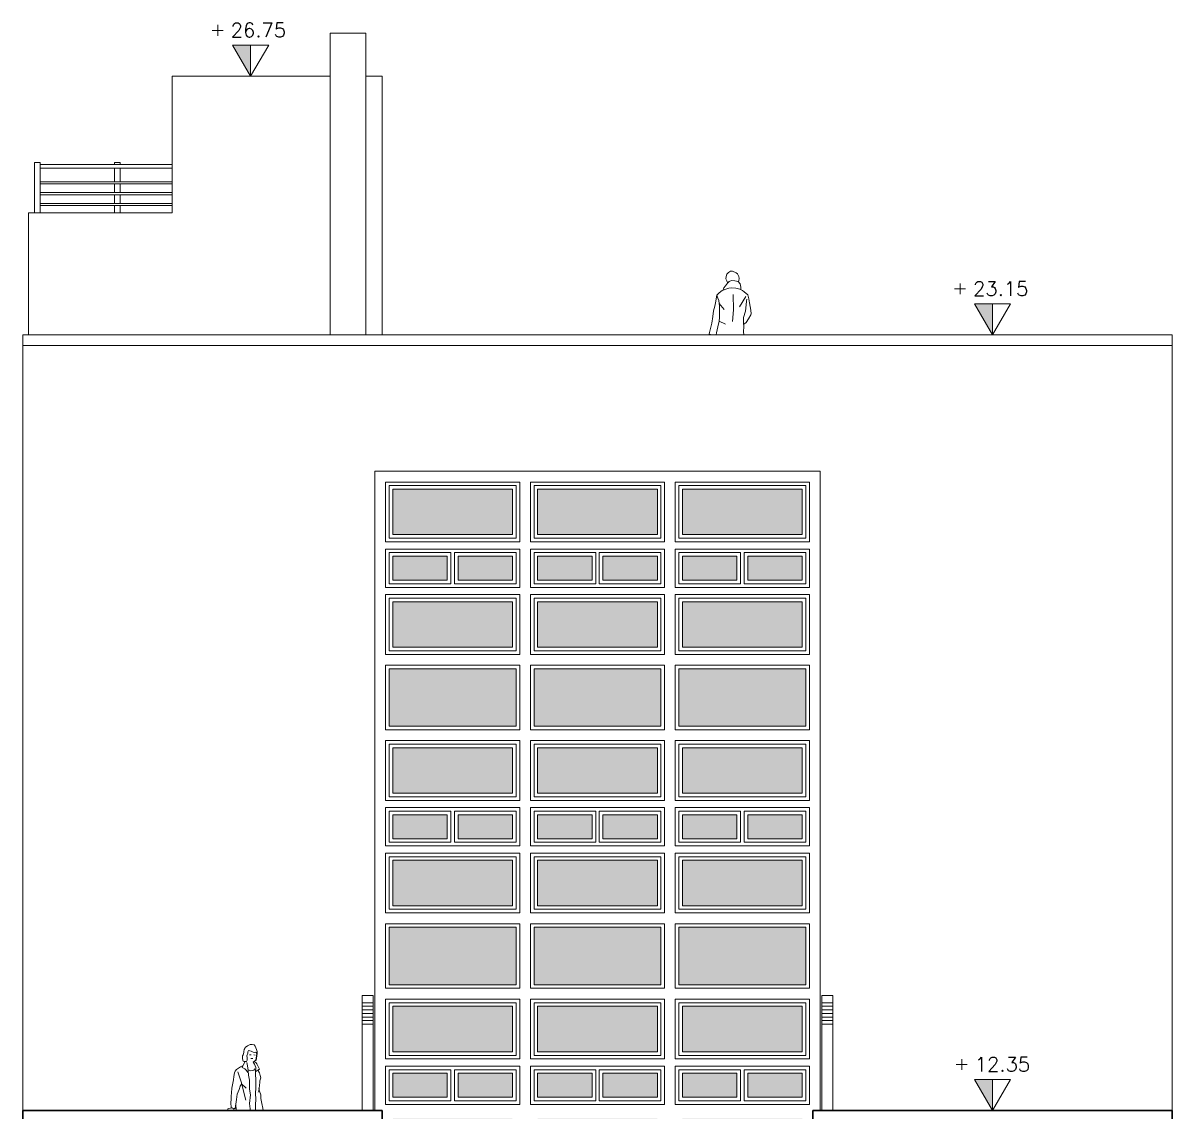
# Model space of a CAD drawing. Extents: x 1009 to 1343, y -172900 to 201.
# Drawn here: x 1156.86 to 1172.86, y -84.83 to -69.68 of the extents above; entities that cross this region are included whole.
import ezdxf

# ---------------------------------------------------------------- set-up
doc = ezdxf.new("R2010")
doc.units = 0
doc.header["$LTSCALE"] = 0.5
for name, color, linetype, lineweight in [('Acotaciones', 9, 'CONTINUOUS', 9), ('Carpintería', 55, 'CONTINUOUS', 20), ('Detalles .05', 243, 'CONTINUOUS', 5), ('Punta 01', 6, 'CONTINUOUS', 9), ('Punta 015', 64, 'CONTINUOUS', 13), ('Punta 02', 11, 'CONTINUOUS', 20), ('Punta 03', 171, 'CONTINUOUS', 30), ('Vidrios', 147, 'CONTINUOUS', 13)]:
    doc.layers.add(name, color=color, linetype=linetype, lineweight=lineweight)
doc.styles.add('Texto 2 mm', font='simplex.shx', dxfattribs={"height": 0.2})

msp = doc.modelspace()

# ---------------------------------------------------------------- hatches: boundary and pattern name
at = {"layer": 'Vidrios', "linetype": 'Continuous'}
for points in [[(1160.032, -69.991), (1159.816, -69.991), (1159.78, -69.991), (1160.032, -70.423)], [(1170.362, -73.591), (1170.146, -73.591), (1170.11, -73.591), (1170.362, -74.023)], [(1170.362, -84.391), (1170.146, -84.391), (1170.11, -84.391), (1170.362, -84.823)]]:
    msp.add_hatch(color=256, dxfattribs=at).paths.add_polyline_path(points)
at = {"layer": 'Vidrios'}
h = msp.add_hatch(color=256, dxfattribs=at)
h.dxf.hatch_style = 1
h.paths.add_polyline_path([(1163.678, -76.173), (1162.012, -76.173), (1162.012, -76.806), (1163.678, -76.806)])
h.paths.add_polyline_path([(1165.695, -76.173), (1164.028, -76.173), (1164.028, -76.806), (1165.695, -76.806)])
h.paths.add_polyline_path([(1167.712, -76.173), (1166.045, -76.173), (1166.045, -76.806), (1167.712, -76.806)])
h.paths.add_polyline_path([(1162.77, -77.106), (1162.012, -77.106), (1162.012, -77.44), (1162.77, -77.44)])
h.paths.add_polyline_path([(1163.678, -77.106), (1162.92, -77.106), (1162.92, -77.44), (1163.678, -77.44)])
h.paths.add_polyline_path([(1164.787, -77.106), (1164.028, -77.106), (1164.028, -77.44), (1164.787, -77.44)])
h.paths.add_polyline_path([(1165.695, -77.106), (1164.937, -77.106), (1164.937, -77.44), (1165.695, -77.44)])
h.paths.add_polyline_path([(1166.803, -77.106), (1166.045, -77.106), (1166.045, -77.44), (1166.803, -77.44)])
h.paths.add_polyline_path([(1167.712, -77.106), (1166.953, -77.106), (1166.953, -77.44), (1167.712, -77.44)])
h.paths.add_polyline_path([(1163.678, -77.74), (1162.012, -77.74), (1162.012, -78.373), (1163.678, -78.373)])
h.paths.add_polyline_path([(1165.695, -77.74), (1164.028, -77.74), (1164.028, -78.373), (1165.695, -78.373)])
h.paths.add_polyline_path([(1167.712, -77.74), (1166.045, -77.74), (1166.045, -78.373), (1167.712, -78.373)])
h.paths.add_polyline_path([(1163.728, -78.673), (1161.962, -78.673), (1161.962, -79.473), (1163.728, -79.473)])
h.paths.add_polyline_path([(1165.745, -78.673), (1163.978, -78.673), (1163.978, -79.473), (1165.745, -79.473)])
h.paths.add_polyline_path([(1167.762, -78.673), (1165.995, -78.673), (1165.995, -79.473), (1167.762, -79.473)])
h.paths.add_polyline_path([(1163.678, -79.773), (1162.012, -79.773), (1162.012, -80.406), (1163.678, -80.406)])
h.paths.add_polyline_path([(1165.695, -79.773), (1164.028, -79.773), (1164.028, -80.406), (1165.695, -80.406)])
h.paths.add_polyline_path([(1167.712, -79.773), (1166.045, -79.773), (1166.045, -80.406), (1167.712, -80.406)])
h.paths.add_polyline_path([(1162.77, -80.706), (1162.012, -80.706), (1162.012, -81.04), (1162.77, -81.04)])
h.paths.add_polyline_path([(1163.678, -80.706), (1162.92, -80.706), (1162.92, -81.04), (1163.678, -81.04)])
h.paths.add_polyline_path([(1164.787, -80.706), (1164.028, -80.706), (1164.028, -81.04), (1164.787, -81.04)])
h.paths.add_polyline_path([(1165.695, -80.706), (1164.937, -80.706), (1164.937, -81.04), (1165.695, -81.04)])
h.paths.add_polyline_path([(1166.803, -80.706), (1166.045, -80.706), (1166.045, -81.04), (1166.803, -81.04)])
h.paths.add_polyline_path([(1167.712, -80.706), (1166.953, -80.706), (1166.953, -81.04), (1167.712, -81.04)])
h.paths.add_polyline_path([(1163.678, -81.34), (1162.012, -81.34), (1162.012, -81.973), (1163.678, -81.973)])
h.paths.add_polyline_path([(1165.695, -81.34), (1164.028, -81.34), (1164.028, -81.973), (1165.695, -81.973)])
h.paths.add_polyline_path([(1167.712, -81.34), (1166.045, -81.34), (1166.045, -81.973), (1167.712, -81.973)])
h.paths.add_polyline_path([(1163.728, -82.273), (1161.962, -82.273), (1161.962, -83.073), (1163.728, -83.073)])
h.paths.add_polyline_path([(1165.745, -82.273), (1163.978, -82.273), (1163.978, -83.073), (1165.745, -83.073)])
h.paths.add_polyline_path([(1167.762, -82.273), (1165.995, -82.273), (1165.995, -83.073), (1167.762, -83.073)])
h.paths.add_polyline_path([(1163.678, -83.373), (1162.012, -83.373), (1162.012, -84.006), (1163.678, -84.006)])
h.paths.add_polyline_path([(1165.695, -83.373), (1164.028, -83.373), (1164.028, -84.006), (1165.695, -84.006)])
h.paths.add_polyline_path([(1167.712, -83.373), (1166.045, -83.373), (1166.045, -84.006), (1167.712, -84.006)])
h.paths.add_polyline_path([(1162.77, -84.306), (1162.012, -84.306), (1162.012, -84.64), (1162.77, -84.64)])
h.paths.add_polyline_path([(1163.678, -84.306), (1162.92, -84.306), (1162.92, -84.64), (1163.678, -84.64)])
h.paths.add_polyline_path([(1164.787, -84.306), (1164.028, -84.306), (1164.028, -84.64), (1164.787, -84.64)])
h.paths.add_polyline_path([(1165.695, -84.306), (1164.937, -84.306), (1164.937, -84.64), (1165.695, -84.64)])
h.paths.add_polyline_path([(1166.803, -84.306), (1166.045, -84.306), (1166.045, -84.64), (1166.803, -84.64)])
h.paths.add_polyline_path([(1167.712, -84.306), (1166.953, -84.306), (1166.953, -84.64), (1167.712, -84.64)])
h.paths.add_polyline_path([(1163.678, -84.94), (1162.012, -84.94), (1162.012, -85.158), (1163.678, -85.158)])
h.paths.add_polyline_path([(1163.678, -85.188), (1162.012, -85.188), (1162.012, -85.308), (1163.678, -85.308)])
h.paths.add_polyline_path([(1163.678, -85.338), (1162.012, -85.338), (1162.012, -85.458), (1163.678, -85.458)])
h.paths.add_polyline_path([(1163.678, -85.488), (1162.012, -85.488), (1162.012, -85.573), (1163.678, -85.573)])
h.paths.add_polyline_path([(1165.695, -85.488), (1164.028, -85.488), (1164.028, -85.573), (1165.695, -85.573)])
h.paths.add_polyline_path([(1165.695, -85.338), (1164.028, -85.338), (1164.028, -85.458), (1165.695, -85.458)])
h.paths.add_polyline_path([(1165.695, -85.188), (1164.028, -85.188), (1164.028, -85.308), (1165.695, -85.308)])
h.paths.add_polyline_path([(1165.695, -84.94), (1164.028, -84.94), (1164.028, -85.158), (1165.695, -85.158)])
h.paths.add_polyline_path([(1167.712, -84.94), (1166.045, -84.94), (1166.045, -85.158), (1167.712, -85.158)])
h.paths.add_polyline_path([(1167.712, -85.188), (1166.045, -85.188), (1166.045, -85.308), (1167.712, -85.308)])
h.paths.add_polyline_path([(1167.712, -85.338), (1166.045, -85.338), (1166.045, -85.458), (1167.712, -85.458)])
h.paths.add_polyline_path([(1167.712, -85.488), (1166.045, -85.488), (1166.045, -85.573), (1167.712, -85.573)])

# ---------------------------------------------------------------- linework, layer by layer
at = {"layer": 'Acotaciones', "linetype": 'Continuous'}
for p, q in [((1159.78, -69.991), (1160.284, -69.991)), ((1160.032, -70.423), (1159.78, -69.991)), ((1160.032, -70.423), (1160.284, -69.991)), ((1160.032, -69.991), (1160.032, -70.423)), ((1170.11, -73.591), (1170.614, -73.591)), ((1170.362, -74.023), (1170.11, -73.591)), ((1170.362, -74.023), (1170.614, -73.591)), ((1170.362, -73.591), (1170.362, -74.023)), ((1170.11, -84.391), (1170.614, -84.391)), ((1170.362, -84.823), (1170.11, -84.391)), ((1170.362, -84.823), (1170.614, -84.391)), ((1170.362, -84.391), (1170.362, -84.823))]:
    msp.add_line(p, q, dxfattribs=at)
at = {"layer": 'Carpintería'}
for p, q in [((1161.762, -84.823), (1161.762, -75.923)), ((1161.762, -75.923), (1167.962, -75.923)), ((1167.962, -84.823), (1167.962, -75.923)), ((1167.812, -83.123), (1167.812, -82.223))]:
    msp.add_line(p, q, dxfattribs=at)
at = {"layer": 'Detalles .05'}
for p, q in [((1157.102, -71.653), (1158.937, -71.653)), ((1157.102, -71.703), (1158.937, -71.703)), ((1157.102, -71.893), (1158.937, -71.893)), ((1157.102, -71.923), (1158.937, -71.923)), ((1157.102, -72.043), (1158.937, -72.043)), ((1157.102, -72.073), (1158.937, -72.073)), ((1157.102, -72.193), (1158.937, -72.193)), ((1157.102, -72.223), (1158.937, -72.223))]:
    msp.add_line(p, q, dxfattribs=at)
at = {"layer": 'Punta 01', "linetype": 'Continuous'}
for p, q in [((1159.573, -69.859), (1159.573, -69.709)), ((1159.498, -69.784), (1159.648, -69.784)), ((1169.835, -73.384), (1169.985, -73.384)), ((1169.91, -73.459), (1169.91, -73.309)), ((1169.933, -84.259), (1169.933, -84.109)), ((1169.858, -84.184), (1170.008, -84.184))]:
    msp.add_line(p, q, dxfattribs=at)
at = {"layer": 'Punta 01'}
for p, q in [((1161.137, -74.023), (1161.137, -69.823)), ((1161.137, -69.823), (1161.637, -69.823)), ((1161.637, -74.023), (1161.637, -69.823)), ((1158.937, -70.423), (1161.137, -70.423)), ((1158.937, -72.323), (1158.937, -70.423)), ((1161.637, -70.423), (1161.862, -70.423)), ((1161.862, -74.023), (1161.862, -70.423)), ((1157.102, -71.623), (1157.022, -71.623)), ((1157.022, -72.323), (1157.022, -71.623)), ((1157.102, -72.323), (1157.102, -71.623)), ((1158.217, -71.623), (1158.137, -71.623)), ((1158.137, -71.653), (1158.137, -71.623)), ((1158.217, -71.653), (1158.217, -71.623)), ((1158.137, -71.893), (1158.137, -71.703)), ((1158.217, -71.893), (1158.217, -71.703)), ((1158.137, -72.043), (1158.137, -71.923)), ((1158.217, -72.043), (1158.217, -71.923)), ((1158.137, -72.193), (1158.137, -72.073)), ((1158.217, -72.193), (1158.217, -72.073)), ((1158.137, -72.323), (1158.137, -72.223)), ((1158.217, -72.323), (1158.217, -72.223)), ((1156.937, -74.023), (1156.937, -72.323)), ((1156.937, -72.323), (1158.937, -72.323)), ((1166.65, -73.245), (1166.654, -73.21)), ((1166.661, -73.271), (1166.65, -73.245)), ((1166.654, -73.21), (1166.662, -73.179)), ((1166.674, -73.297), (1166.661, -73.271)), ((1166.662, -73.179), (1166.687, -73.156)), ((1166.687, -73.156), (1166.715, -73.136)), ((1166.697, -73.283), (1166.728, -73.268)), ((1166.715, -73.136), (1166.742, -73.136)), ((1166.728, -73.268), (1166.776, -73.272)), ((1166.742, -73.136), (1166.793, -73.158)), ((1166.776, -73.272), (1166.822, -73.283)), ((1166.793, -73.158), (1166.812, -73.174)), ((1166.812, -73.174), (1166.831, -73.213)), ((1166.831, -73.265), (1166.825, -73.281)), ((1166.831, -73.213), (1166.833, -73.24)), ((1166.833, -73.24), (1166.831, -73.265)), ((1166.597, -73.405), (1166.557, -73.441)), ((1166.661, -73.384), (1166.597, -73.405)), ((1166.61, -73.395), (1166.619, -73.371)), ((1166.614, -73.4), (1166.61, -73.395)), ((1166.619, -73.371), (1166.643, -73.343)), ((1166.643, -73.343), (1166.674, -73.304)), ((1166.691, -73.373), (1166.661, -73.384)), ((1166.674, -73.304), (1166.697, -73.283)), ((1166.728, -73.369), (1166.691, -73.373)), ((1166.786, -73.374), (1166.728, -73.369)), ((1166.842, -73.386), (1166.786, -73.374)), ((1166.822, -73.283), (1166.847, -73.315)), ((1166.879, -73.408), (1166.842, -73.386)), ((1166.847, -73.315), (1166.857, -73.362)), ((1166.857, -73.362), (1166.858, -73.396)), ((1166.906, -73.426), (1166.879, -73.408)), ((1166.956, -73.468), (1166.906, -73.426)), ((1166.509, -73.556), (1166.494, -73.624)), ((1166.525, -73.465), (1166.509, -73.556)), ((1166.557, -73.441), (1166.522, -73.469)), ((1166.522, -73.469), (1166.536, -73.513)), ((1166.536, -73.513), (1166.551, -73.547)), ((1166.551, -73.547), (1166.561, -73.626)), ((1166.556, -73.586), (1166.627, -73.672)), ((1166.754, -73.677), (1166.75, -73.463)), ((1166.927, -73.49), (1166.839, -73.635)), ((1166.934, -73.604), (1166.938, -73.556)), ((1166.938, -73.556), (1166.942, -73.527)), ((1166.969, -73.524), (1166.956, -73.468)), ((1166.977, -73.577), (1166.969, -73.524)), ((1166.989, -73.627), (1166.977, -73.577)), ((1166.478, -73.69), (1166.468, -73.768)), ((1166.494, -73.624), (1166.478, -73.69)), ((1166.562, -73.701), (1166.56, -73.781)), ((1166.561, -73.626), (1166.562, -73.701)), ((1166.743, -73.839), (1166.754, -73.677)), ((1166.894, -73.783), (1166.923, -73.692)), ((1166.923, -73.692), (1166.934, -73.604)), ((1166.964, -73.799), (1166.998, -73.745)), ((1166.999, -73.68), (1166.989, -73.627)), ((1166.998, -73.745), (1167.003, -73.733)), ((1167.003, -73.733), (1166.999, -73.68)), ((1166.456, -73.861), (1166.432, -73.955)), ((1166.468, -73.768), (1166.456, -73.861)), ((1166.537, -73.914), (1166.521, -73.995)), ((1166.555, -73.834), (1166.537, -73.914)), ((1166.56, -73.781), (1166.555, -73.834)), ((1166.557, -73.833), (1166.644, -73.877)), ((1166.893, -73.855), (1166.894, -73.783)), ((1166.899, -73.906), (1166.893, -73.855)), ((1166.894, -73.984), (1166.899, -73.906)), ((1166.899, -73.876), (1166.932, -73.853)), ((1166.932, -73.853), (1166.964, -73.799)), ((1166.432, -73.955), (1166.415, -74.01)), ((1166.415, -74.01), (1166.437, -74.023)), ((1166.521, -73.995), (1166.513, -74.023)), ((1166.901, -74.023), (1166.894, -73.984)), ((1161.912, -76.073), (1163.778, -76.073)), ((1161.912, -76.906), (1161.912, -76.073)), ((1161.962, -76.123), (1163.728, -76.123)), ((1161.962, -76.856), (1161.962, -76.123)), ((1163.728, -76.856), (1163.728, -76.123)), ((1163.778, -76.906), (1163.778, -76.073)), ((1163.928, -76.073), (1165.795, -76.073)), ((1163.928, -76.906), (1163.928, -76.073)), ((1163.978, -76.123), (1165.745, -76.123)), ((1163.978, -76.856), (1163.978, -76.123)), ((1165.745, -76.856), (1165.745, -76.123)), ((1165.795, -76.906), (1165.795, -76.073)), ((1165.945, -76.073), (1167.812, -76.073)), ((1165.945, -76.906), (1165.945, -76.073)), ((1165.995, -76.123), (1167.762, -76.123)), ((1165.995, -76.856), (1165.995, -76.123)), ((1167.762, -76.856), (1167.762, -76.123)), ((1167.812, -76.906), (1167.812, -76.073)), ((1162.012, -76.173), (1163.678, -76.173)), ((1162.012, -76.806), (1162.012, -76.173)), ((1163.678, -76.806), (1163.678, -76.173)), ((1164.028, -76.173), (1165.695, -76.173)), ((1164.028, -76.806), (1164.028, -76.173)), ((1165.695, -76.806), (1165.695, -76.173)), ((1166.045, -76.173), (1167.712, -76.173)), ((1166.045, -76.806), (1166.045, -76.173)), ((1167.712, -76.806), (1167.712, -76.173)), ((1161.912, -76.906), (1163.778, -76.906)), ((1161.962, -76.856), (1163.728, -76.856)), ((1162.012, -76.806), (1163.678, -76.806)), ((1163.928, -76.906), (1165.795, -76.906)), ((1163.978, -76.856), (1165.745, -76.856)), ((1164.028, -76.806), (1165.695, -76.806)), ((1165.945, -76.906), (1167.812, -76.906)), ((1165.995, -76.856), (1167.762, -76.856)), ((1166.045, -76.806), (1167.712, -76.806)), ((1161.912, -77.006), (1163.778, -77.006)), ((1161.912, -77.54), (1161.912, -77.006)), ((1161.962, -77.49), (1161.962, -77.056)), ((1161.962, -77.056), (1162.82, -77.056)), ((1162.012, -77.106), (1162.77, -77.106)), ((1162.012, -77.44), (1162.012, -77.106)), ((1162.77, -77.106), (1162.77, -77.44)), ((1162.82, -77.056), (1162.82, -77.49)), ((1162.87, -77.056), (1162.87, -77.49)), ((1162.87, -77.056), (1163.728, -77.056)), ((1162.92, -77.106), (1162.92, -77.44)), ((1162.92, -77.106), (1163.678, -77.106)), ((1163.678, -77.44), (1163.678, -77.106)), ((1163.728, -77.49), (1163.728, -77.056)), ((1163.778, -77.54), (1163.778, -77.006)), ((1163.928, -77.006), (1165.795, -77.006)), ((1163.928, -77.54), (1163.928, -77.006)), ((1163.978, -77.49), (1163.978, -77.056)), ((1163.978, -77.056), (1164.837, -77.056)), ((1164.028, -77.106), (1164.787, -77.106)), ((1164.028, -77.44), (1164.028, -77.106)), ((1164.787, -77.106), (1164.787, -77.44)), ((1164.837, -77.056), (1164.837, -77.49)), ((1164.887, -77.056), (1164.887, -77.49)), ((1164.887, -77.056), (1165.745, -77.056)), ((1164.937, -77.106), (1164.937, -77.44)), ((1164.937, -77.106), (1165.695, -77.106)), ((1165.695, -77.44), (1165.695, -77.106)), ((1165.745, -77.49), (1165.745, -77.056)), ((1165.795, -77.54), (1165.795, -77.006)), ((1165.945, -77.006), (1167.812, -77.006)), ((1165.945, -77.54), (1165.945, -77.006)), ((1165.995, -77.49), (1165.995, -77.056)), ((1165.995, -77.056), (1166.853, -77.056)), ((1166.045, -77.106), (1166.803, -77.106)), ((1166.045, -77.44), (1166.045, -77.106)), ((1166.803, -77.106), (1166.803, -77.44)), ((1166.853, -77.056), (1166.853, -77.49)), ((1166.903, -77.056), (1166.903, -77.49)), ((1166.903, -77.056), (1167.762, -77.056)), ((1166.953, -77.106), (1166.953, -77.44)), ((1166.953, -77.106), (1167.712, -77.106)), ((1167.712, -77.44), (1167.712, -77.106)), ((1167.762, -77.49), (1167.762, -77.056)), ((1167.812, -77.54), (1167.812, -77.006)), ((1162.012, -77.44), (1162.77, -77.44)), ((1162.92, -77.44), (1163.678, -77.44)), ((1164.028, -77.44), (1164.787, -77.44)), ((1164.937, -77.44), (1165.695, -77.44)), ((1166.045, -77.44), (1166.803, -77.44)), ((1166.953, -77.44), (1167.712, -77.44)), ((1161.912, -77.54), (1163.778, -77.54)), ((1161.962, -77.49), (1162.82, -77.49)), ((1162.87, -77.49), (1163.728, -77.49)), ((1163.928, -77.54), (1165.795, -77.54)), ((1163.978, -77.49), (1164.837, -77.49)), ((1164.887, -77.49), (1165.745, -77.49)), ((1165.945, -77.54), (1167.812, -77.54)), ((1165.995, -77.49), (1166.853, -77.49)), ((1166.903, -77.49), (1167.762, -77.49)), ((1161.912, -78.473), (1161.912, -77.64)), ((1161.912, -77.64), (1163.778, -77.64)), ((1161.962, -77.69), (1163.728, -77.69)), ((1161.962, -78.423), (1161.962, -77.69)), ((1162.012, -77.74), (1163.678, -77.74)), ((1162.012, -78.373), (1162.012, -77.74)), ((1163.678, -78.373), (1163.678, -77.74)), ((1163.728, -78.423), (1163.728, -77.69)), ((1163.778, -78.473), (1163.778, -77.64)), ((1163.928, -78.473), (1163.928, -77.64)), ((1163.928, -77.64), (1165.795, -77.64)), ((1163.978, -77.69), (1165.745, -77.69)), ((1163.978, -78.423), (1163.978, -77.69)), ((1164.028, -77.74), (1165.695, -77.74)), ((1164.028, -78.373), (1164.028, -77.74)), ((1165.695, -78.373), (1165.695, -77.74)), ((1165.745, -78.423), (1165.745, -77.69)), ((1165.795, -78.473), (1165.795, -77.64)), ((1165.945, -78.473), (1165.945, -77.64)), ((1165.945, -77.64), (1167.812, -77.64)), ((1165.995, -77.69), (1167.762, -77.69)), ((1165.995, -78.423), (1165.995, -77.69)), ((1166.045, -77.74), (1167.712, -77.74)), ((1166.045, -78.373), (1166.045, -77.74)), ((1167.712, -78.373), (1167.712, -77.74)), ((1167.762, -78.423), (1167.762, -77.69)), ((1167.812, -78.473), (1167.812, -77.64)), ((1162.012, -78.373), (1163.678, -78.373)), ((1164.028, -78.373), (1165.695, -78.373)), ((1166.045, -78.373), (1167.712, -78.373)), ((1161.912, -78.473), (1163.778, -78.473)), ((1161.962, -78.423), (1163.728, -78.423)), ((1163.928, -78.473), (1165.795, -78.473)), ((1163.978, -78.423), (1165.745, -78.423)), ((1165.945, -78.473), (1167.812, -78.473)), ((1165.995, -78.423), (1167.762, -78.423)), ((1163.928, -78.623), (1165.795, -78.623)), ((1163.928, -79.523), (1163.928, -78.623)), ((1165.795, -79.523), (1165.795, -78.623)), ((1165.945, -78.623), (1167.812, -78.623)), ((1165.945, -79.523), (1165.945, -78.623)), ((1167.812, -79.523), (1167.812, -78.623)), ((1161.912, -79.673), (1163.778, -79.673)), ((1161.912, -80.506), (1161.912, -79.673)), ((1163.778, -80.506), (1163.778, -79.673)), ((1163.928, -79.523), (1165.795, -79.523)), ((1163.928, -79.673), (1165.795, -79.673)), ((1163.928, -80.506), (1163.928, -79.673)), ((1165.795, -80.506), (1165.795, -79.673)), ((1165.945, -79.523), (1167.812, -79.523)), ((1165.945, -79.673), (1167.812, -79.673)), ((1165.945, -80.506), (1165.945, -79.673)), ((1167.812, -80.506), (1167.812, -79.673)), ((1161.962, -79.723), (1163.728, -79.723)), ((1161.962, -80.456), (1161.962, -79.723)), ((1162.012, -79.773), (1163.678, -79.773)), ((1162.012, -80.406), (1162.012, -79.773)), ((1163.678, -80.406), (1163.678, -79.773)), ((1163.728, -80.456), (1163.728, -79.723)), ((1163.978, -79.723), (1165.745, -79.723)), ((1163.978, -80.456), (1163.978, -79.723)), ((1164.028, -79.773), (1165.695, -79.773)), ((1164.028, -80.406), (1164.028, -79.773)), ((1165.695, -80.406), (1165.695, -79.773)), ((1165.745, -80.456), (1165.745, -79.723)), ((1165.995, -79.723), (1167.762, -79.723)), ((1165.995, -80.456), (1165.995, -79.723)), ((1166.045, -79.773), (1167.712, -79.773)), ((1166.045, -80.406), (1166.045, -79.773)), ((1167.712, -80.406), (1167.712, -79.773)), ((1167.762, -80.456), (1167.762, -79.723)), ((1161.962, -80.456), (1163.728, -80.456)), ((1162.012, -80.406), (1163.678, -80.406)), ((1163.978, -80.456), (1165.745, -80.456)), ((1164.028, -80.406), (1165.695, -80.406)), ((1165.995, -80.456), (1167.762, -80.456)), ((1166.045, -80.406), (1167.712, -80.406)), ((1161.912, -80.506), (1163.778, -80.506)), ((1161.912, -80.606), (1163.778, -80.606)), ((1161.912, -81.14), (1161.912, -80.606)), ((1163.778, -81.14), (1163.778, -80.606)), ((1163.928, -80.506), (1165.795, -80.506)), ((1163.928, -80.606), (1165.795, -80.606)), ((1163.928, -81.14), (1163.928, -80.606)), ((1165.795, -81.14), (1165.795, -80.606)), ((1165.945, -80.506), (1167.812, -80.506)), ((1165.945, -80.606), (1167.812, -80.606)), ((1165.945, -81.14), (1165.945, -80.606)), ((1167.812, -81.14), (1167.812, -80.606)), ((1161.962, -81.09), (1161.962, -80.656)), ((1161.962, -80.656), (1162.82, -80.656)), ((1162.012, -80.706), (1162.77, -80.706)), ((1162.012, -81.04), (1162.012, -80.706)), ((1162.77, -80.706), (1162.77, -81.04)), ((1162.82, -80.656), (1162.82, -81.09)), ((1162.87, -80.656), (1163.728, -80.656)), ((1162.87, -80.656), (1162.87, -81.09)), ((1162.92, -80.706), (1163.678, -80.706)), ((1162.92, -80.706), (1162.92, -81.04)), ((1163.678, -81.04), (1163.678, -80.706)), ((1163.728, -81.09), (1163.728, -80.656)), ((1163.978, -81.09), (1163.978, -80.656)), ((1163.978, -80.656), (1164.837, -80.656)), ((1164.028, -80.706), (1164.787, -80.706)), ((1164.028, -81.04), (1164.028, -80.706)), ((1164.787, -80.706), (1164.787, -81.04)), ((1164.837, -80.656), (1164.837, -81.09)), ((1164.887, -80.656), (1164.887, -81.09)), ((1164.887, -80.656), (1165.745, -80.656)), ((1164.937, -80.706), (1164.937, -81.04)), ((1164.937, -80.706), (1165.695, -80.706)), ((1165.695, -81.04), (1165.695, -80.706)), ((1165.745, -81.09), (1165.745, -80.656)), ((1165.995, -81.09), (1165.995, -80.656)), ((1165.995, -80.656), (1166.853, -80.656)), ((1166.045, -80.706), (1166.803, -80.706)), ((1166.045, -81.04), (1166.045, -80.706)), ((1166.803, -80.706), (1166.803, -81.04)), ((1166.853, -80.656), (1166.853, -81.09)), ((1166.903, -80.656), (1166.903, -81.09)), ((1166.903, -80.656), (1167.762, -80.656)), ((1166.953, -80.706), (1166.953, -81.04)), ((1166.953, -80.706), (1167.712, -80.706)), ((1167.712, -81.04), (1167.712, -80.706)), ((1167.762, -81.09), (1167.762, -80.656)), ((1161.962, -81.09), (1162.82, -81.09)), ((1162.012, -81.04), (1162.77, -81.04)), ((1162.87, -81.09), (1163.728, -81.09)), ((1162.92, -81.04), (1163.678, -81.04)), ((1163.978, -81.09), (1164.837, -81.09)), ((1164.028, -81.04), (1164.787, -81.04)), ((1164.887, -81.09), (1165.745, -81.09)), ((1164.937, -81.04), (1165.695, -81.04)), ((1165.995, -81.09), (1166.853, -81.09)), ((1166.045, -81.04), (1166.803, -81.04)), ((1166.903, -81.09), (1167.762, -81.09)), ((1166.953, -81.04), (1167.712, -81.04)), ((1161.912, -81.14), (1163.778, -81.14)), ((1161.912, -81.24), (1163.778, -81.24)), ((1161.912, -82.073), (1161.912, -81.24)), ((1163.778, -82.073), (1163.778, -81.24)), ((1163.928, -81.14), (1165.795, -81.14)), ((1163.928, -82.073), (1163.928, -81.24)), ((1163.928, -81.24), (1165.795, -81.24)), ((1165.795, -82.073), (1165.795, -81.24)), ((1165.945, -81.14), (1167.812, -81.14)), ((1165.945, -82.073), (1165.945, -81.24)), ((1165.945, -81.24), (1167.812, -81.24)), ((1167.812, -82.073), (1167.812, -81.24)), ((1161.962, -81.29), (1163.728, -81.29)), ((1161.962, -82.023), (1161.962, -81.29)), ((1162.012, -81.34), (1163.678, -81.34)), ((1162.012, -81.973), (1162.012, -81.34)), ((1163.678, -81.973), (1163.678, -81.34)), ((1163.728, -82.023), (1163.728, -81.29)), ((1163.978, -81.29), (1165.745, -81.29)), ((1163.978, -82.023), (1163.978, -81.29)), ((1164.028, -81.34), (1165.695, -81.34)), ((1164.028, -81.973), (1164.028, -81.34)), ((1165.695, -81.973), (1165.695, -81.34)), ((1165.745, -82.023), (1165.745, -81.29)), ((1165.995, -81.29), (1167.762, -81.29)), ((1165.995, -82.023), (1165.995, -81.29)), ((1166.045, -81.34), (1167.712, -81.34)), ((1166.045, -81.973), (1166.045, -81.34)), ((1167.712, -81.973), (1167.712, -81.34)), ((1167.762, -82.023), (1167.762, -81.29)), ((1161.912, -82.073), (1163.778, -82.073)), ((1161.962, -82.023), (1163.728, -82.023)), ((1162.012, -81.973), (1163.678, -81.973)), ((1163.928, -82.073), (1165.795, -82.073)), ((1163.978, -82.023), (1165.745, -82.023)), ((1164.028, -81.973), (1165.695, -81.973)), ((1165.945, -82.073), (1167.812, -82.073)), ((1165.995, -82.023), (1167.762, -82.023)), ((1166.045, -81.973), (1167.712, -81.973)), ((1163.928, -82.223), (1165.795, -82.223)), ((1163.928, -83.123), (1163.928, -82.223)), ((1165.795, -83.123), (1165.795, -82.223)), ((1165.945, -82.223), (1167.812, -82.223)), ((1165.945, -83.123), (1165.945, -82.223)), ((1163.928, -83.123), (1165.795, -83.123)), ((1165.945, -83.123), (1167.812, -83.123)), ((1161.587, -83.323), (1161.737, -83.323)), ((1161.912, -83.273), (1163.778, -83.273)), ((1161.912, -84.106), (1161.912, -83.273)), ((1161.962, -83.323), (1163.728, -83.323)), ((1161.962, -84.056), (1161.962, -83.323)), ((1163.728, -84.056), (1163.728, -83.323)), ((1163.778, -84.106), (1163.778, -83.273)), ((1163.928, -83.273), (1165.795, -83.273)), ((1163.928, -84.106), (1163.928, -83.273)), ((1163.978, -83.323), (1165.745, -83.323)), ((1163.978, -84.056), (1163.978, -83.323)), ((1165.745, -84.056), (1165.745, -83.323)), ((1165.795, -84.106), (1165.795, -83.273)), ((1165.945, -83.273), (1167.812, -83.273)), ((1165.945, -84.106), (1165.945, -83.273)), ((1165.995, -83.323), (1167.762, -83.323)), ((1165.995, -84.056), (1165.995, -83.323)), ((1167.762, -84.056), (1167.762, -83.323)), ((1167.812, -84.106), (1167.812, -83.273)), ((1168.137, -83.323), (1167.987, -83.323)), ((1161.587, -83.373), (1161.737, -83.373)), ((1161.587, -83.423), (1161.737, -83.423)), ((1161.587, -83.473), (1161.737, -83.473)), ((1162.012, -83.373), (1163.678, -83.373)), ((1162.012, -84.006), (1162.012, -83.373)), ((1163.678, -84.006), (1163.678, -83.373)), ((1164.028, -83.373), (1165.695, -83.373)), ((1164.028, -84.006), (1164.028, -83.373)), ((1165.695, -84.006), (1165.695, -83.373)), ((1166.045, -83.373), (1167.712, -83.373)), ((1166.045, -84.006), (1166.045, -83.373)), ((1167.712, -84.006), (1167.712, -83.373)), ((1168.137, -83.373), (1167.987, -83.373)), ((1168.137, -83.423), (1167.987, -83.423)), ((1168.137, -83.473), (1167.987, -83.473)), ((1161.587, -83.523), (1161.737, -83.523)), ((1161.587, -83.573), (1161.737, -83.573)), ((1161.587, -83.623), (1161.737, -83.623)), ((1168.137, -83.523), (1167.987, -83.523)), ((1168.137, -83.573), (1167.987, -83.573)), ((1168.137, -83.623), (1167.987, -83.623)), ((1161.912, -84.106), (1163.778, -84.106)), ((1161.962, -84.056), (1163.728, -84.056)), ((1162.012, -84.006), (1163.678, -84.006)), ((1163.928, -84.106), (1165.795, -84.106)), ((1163.978, -84.056), (1165.745, -84.056)), ((1164.028, -84.006), (1165.695, -84.006)), ((1165.945, -84.106), (1167.812, -84.106)), ((1165.995, -84.056), (1167.762, -84.056)), ((1166.045, -84.006), (1167.712, -84.006)), ((1161.912, -84.206), (1163.778, -84.206)), ((1161.912, -84.74), (1161.912, -84.206)), ((1161.962, -84.69), (1161.962, -84.256)), ((1161.962, -84.256), (1162.82, -84.256)), ((1162.012, -84.306), (1162.77, -84.306)), ((1162.012, -84.64), (1162.012, -84.306)), ((1162.77, -84.306), (1162.77, -84.64)), ((1162.82, -84.256), (1162.82, -84.69)), ((1162.87, -84.256), (1163.728, -84.256)), ((1162.87, -84.256), (1162.87, -84.69)), ((1162.92, -84.306), (1163.678, -84.306)), ((1162.92, -84.306), (1162.92, -84.64)), ((1163.678, -84.64), (1163.678, -84.306)), ((1163.728, -84.69), (1163.728, -84.256)), ((1163.778, -84.74), (1163.778, -84.206)), ((1163.928, -84.206), (1165.795, -84.206)), ((1163.928, -84.74), (1163.928, -84.206)), ((1163.978, -84.69), (1163.978, -84.256)), ((1163.978, -84.256), (1164.837, -84.256)), ((1164.028, -84.306), (1164.787, -84.306)), ((1164.028, -84.64), (1164.028, -84.306)), ((1164.787, -84.306), (1164.787, -84.64)), ((1164.837, -84.256), (1164.837, -84.69)), ((1164.887, -84.256), (1164.887, -84.69)), ((1164.887, -84.256), (1165.745, -84.256)), ((1164.937, -84.306), (1164.937, -84.64)), ((1164.937, -84.306), (1165.695, -84.306)), ((1165.695, -84.64), (1165.695, -84.306)), ((1165.745, -84.69), (1165.745, -84.256)), ((1165.795, -84.74), (1165.795, -84.206)), ((1165.945, -84.206), (1167.812, -84.206)), ((1165.945, -84.74), (1165.945, -84.206)), ((1165.995, -84.69), (1165.995, -84.256)), ((1165.995, -84.256), (1166.853, -84.256)), ((1166.045, -84.306), (1166.803, -84.306)), ((1166.045, -84.64), (1166.045, -84.306)), ((1166.803, -84.306), (1166.803, -84.64)), ((1166.853, -84.256), (1166.853, -84.69)), ((1166.903, -84.256), (1166.903, -84.69)), ((1166.903, -84.256), (1167.762, -84.256)), ((1166.953, -84.306), (1166.953, -84.64)), ((1166.953, -84.306), (1167.712, -84.306)), ((1167.712, -84.64), (1167.712, -84.306)), ((1167.762, -84.69), (1167.762, -84.256)), ((1167.812, -84.74), (1167.812, -84.206)), ((1162.012, -84.64), (1162.77, -84.64)), ((1162.92, -84.64), (1163.678, -84.64)), ((1164.028, -84.64), (1164.787, -84.64)), ((1164.937, -84.64), (1165.695, -84.64)), ((1166.045, -84.64), (1166.803, -84.64)), ((1166.953, -84.64), (1167.712, -84.64)), ((1161.912, -84.74), (1163.778, -84.74)), ((1161.962, -84.69), (1162.82, -84.69)), ((1162.87, -84.69), (1163.728, -84.69)), ((1163.928, -84.74), (1165.795, -84.74)), ((1163.978, -84.69), (1164.837, -84.69)), ((1164.887, -84.69), (1165.745, -84.69)), ((1165.945, -84.74), (1167.812, -84.74)), ((1165.995, -84.69), (1166.853, -84.69)), ((1166.903, -84.69), (1167.762, -84.69))]:
    msp.add_line(p, q, dxfattribs=at)
for points in [[(1163.778, -79.523), (1161.912, -79.523), (1161.912, -78.623), (1163.778, -78.623)], [(1163.728, -79.473), (1161.962, -79.473), (1161.962, -78.673), (1163.728, -78.673)], [(1165.745, -79.473), (1163.978, -79.473), (1163.978, -78.673), (1165.745, -78.673)], [(1167.762, -79.473), (1165.995, -79.473), (1165.995, -78.673), (1167.762, -78.673)], [(1163.778, -83.123), (1161.912, -83.123), (1161.912, -82.223), (1163.778, -82.223)], [(1163.728, -83.073), (1161.962, -83.073), (1161.962, -82.273), (1163.728, -82.273)], [(1165.745, -83.073), (1163.978, -83.073), (1163.978, -82.273), (1165.745, -82.273)], [(1167.762, -83.073), (1165.995, -83.073), (1165.995, -82.273), (1167.762, -82.273)]]:
    msp.add_lwpolyline(points, close=True, dxfattribs=at)
at = {"layer": 'Punta 015'}
for p, q in [((1159.942, -83.977), (1159.938, -84.004)), ((1159.951, -83.962), (1159.942, -83.977)), ((1159.957, -83.945), (1159.951, -83.962)), ((1159.986, -83.922), (1159.957, -83.945)), ((1160.024, -83.903), (1159.986, -83.922)), ((1159.991, -84.005), (1160.001, -83.987)), ((1160.001, -83.987), (1160.038, -83.999)), ((1160.053, -83.903), (1160.024, -83.903)), ((1160.038, -83.999), (1160.065, -84.011)), ((1160.08, -83.909), (1160.053, -83.903)), ((1160.095, -83.929), (1160.08, -83.909)), ((1160.115, -83.976), (1160.095, -83.929)), ((1160.125, -84.003), (1160.115, -83.976)), ((1159.954, -84.136), (1159.912, -84.225)), ((1159.929, -84.047), (1159.919, -84.063)), ((1159.919, -84.063), (1159.92, -84.107)), ((1159.92, -84.107), (1159.926, -84.135)), ((1159.926, -84.135), (1159.94, -84.143)), ((1159.938, -84.017), (1159.929, -84.047)), ((1159.938, -84.004), (1159.938, -84.017)), ((1159.94, -84.143), (1159.955, -84.143)), ((1159.955, -84.143), (1159.974, -84.142)), ((1159.974, -84.142), (1159.984, -84.123)), ((1159.981, -84.061), (1159.991, -84.025)), ((1159.982, -84.088), (1159.981, -84.061)), ((1159.981, -84.154), (1159.988, -84.201)), ((1159.984, -84.123), (1159.982, -84.088)), ((1159.991, -84.025), (1159.991, -84.005)), ((1160.015, -84.047), (1160.038, -84.05)), ((1160.035, -84.1), (1160.061, -84.1)), ((1160.065, -84.011), (1160.084, -84.016)), ((1160.106, -84.121), (1160.068, -84.151)), ((1160.068, -84.151), (1160.087, -84.177)), ((1160.075, -84.05), (1160.093, -84.054)), ((1160.109, -84.159), (1160.081, -84.14)), ((1160.084, -84.016), (1160.103, -84.013)), ((1160.103, -84.013), (1160.111, -84.017)), ((1160.106, -84.121), (1160.113, -84.062)), ((1160.108, -84.129), (1160.106, -84.121)), ((1160.108, -84.129), (1160.118, -84.064)), ((1160.119, -84.173), (1160.109, -84.159)), ((1160.116, -84.029), (1160.111, -84.017)), ((1160.113, -84.062), (1160.116, -84.029)), ((1160.122, -84.035), (1160.118, -84.064)), ((1160.122, -84.035), (1160.125, -84.025)), ((1160.125, -84.025), (1160.125, -84.003)), ((1159.798, -84.352), (1159.808, -84.301)), ((1159.808, -84.301), (1159.818, -84.277)), ((1159.818, -84.277), (1159.833, -84.253)), ((1159.833, -84.253), (1159.892, -84.217)), ((1159.853, -84.288), (1159.904, -84.441)), ((1159.892, -84.217), (1159.929, -84.197)), ((1159.912, -84.225), (1159.951, -84.246)), ((1159.951, -84.246), (1159.973, -84.268)), ((1159.973, -84.268), (1159.992, -84.297)), ((1159.988, -84.201), (1159.997, -84.265)), ((1159.997, -84.265), (1160, -84.333)), ((1160.001, -84.26), (1160.03, -84.272)), ((1160.03, -84.272), (1160.056, -84.268)), ((1160.056, -84.268), (1160.075, -84.262)), ((1160.075, -84.262), (1160.089, -84.243)), ((1160.087, -84.177), (1160.102, -84.224)), ((1160.102, -84.224), (1160.099, -84.288)), ((1160.099, -84.288), (1160.099, -84.321)), ((1160.104, -84.282), (1160.113, -84.274)), ((1160.113, -84.274), (1160.13, -84.261)), ((1160.153, -84.25), (1160.119, -84.173)), ((1160.13, -84.261), (1160.153, -84.25)), ((1160.154, -84.301), (1160.13, -84.261)), ((1160.165, -84.339), (1160.154, -84.301)), ((1159.77, -84.511), (1159.778, -84.466)), ((1159.778, -84.466), (1159.791, -84.399)), ((1159.791, -84.399), (1159.798, -84.352)), ((1159.91, -84.449), (1159.887, -84.483)), ((1159.904, -84.441), (1159.925, -84.516)), ((1159.905, -84.452), (1159.97, -84.514)), ((1160, -84.333), (1160.018, -84.404)), ((1160.018, -84.404), (1160.014, -84.454)), ((1160.014, -84.454), (1160.015, -84.527)), ((1160.099, -84.321), (1160.103, -84.394)), ((1160.106, -84.466), (1160.102, -84.501)), ((1160.103, -84.394), (1160.106, -84.466)), ((1160.15, -84.512), (1160.154, -84.475)), ((1160.154, -84.475), (1160.161, -84.428)), ((1160.161, -84.41), (1160.176, -84.371)), ((1160.161, -84.428), (1160.161, -84.41)), ((1160.176, -84.371), (1160.165, -84.339)), ((1159.759, -84.666), (1159.76, -84.626)), ((1159.76, -84.626), (1159.767, -84.578)), ((1159.767, -84.578), (1159.77, -84.511)), ((1159.846, -84.597), (1159.835, -84.67)), ((1159.87, -84.531), (1159.846, -84.597)), ((1159.887, -84.483), (1159.87, -84.531)), ((1159.925, -84.516), (1159.967, -84.679)), ((1160.015, -84.527), (1160.029, -84.605)), ((1160.029, -84.605), (1160.018, -84.726)), ((1160.102, -84.501), (1160.101, -84.597)), ((1160.101, -84.597), (1160.103, -84.657)), ((1160.135, -84.571), (1160.145, -84.549)), ((1160.145, -84.549), (1160.15, -84.512)), ((1160.156, -84.554), (1160.147, -84.518)), ((1160.172, -84.608), (1160.156, -84.554)), ((1160.176, -84.659), (1160.172, -84.608)), ((1159.715, -84.801), (1159.727, -84.795)), ((1159.727, -84.795), (1159.75, -84.791)), ((1159.75, -84.791), (1159.774, -84.789)), ((1159.755, -84.716), (1159.759, -84.666)), ((1159.762, -84.782), (1159.755, -84.716)), ((1159.776, -84.793), (1159.762, -84.782)), ((1159.774, -84.789), (1159.793, -84.798)), ((1159.799, -84.797), (1159.776, -84.793)), ((1159.793, -84.798), (1159.798, -84.807)), ((1159.817, -84.797), (1159.799, -84.797)), ((1159.835, -84.67), (1159.817, -84.797)), ((1159.83, -84.819), (1159.825, -84.739)), ((1160.018, -84.726), (1160.026, -84.802)), ((1160.103, -84.657), (1160.098, -84.754)), ((1160.098, -84.754), (1160.1, -84.82)), ((1160.19, -84.726), (1160.176, -84.659)), ((1160.201, -84.793), (1160.19, -84.726)), ((1160.207, -84.823), (1160.201, -84.793)), ((1159.72, -84.823), (1159.715, -84.801)), ((1159.798, -84.807), (1159.795, -84.822)), ((1159.829, -84.823), (1159.83, -84.819)), ((1160.026, -84.802), (1160.026, -84.823)), ((1160.1, -84.82), (1160.101, -84.823))]:
    msp.add_line(p, q, dxfattribs=at)
at = {"layer": 'Punta 02'}
for p, q in [((1156.862, -74.023), (1172.862, -74.023)), ((1156.862, -74.023), (1156.862, -84.823)), ((1172.862, -84.823), (1172.862, -74.023)), ((1156.862, -74.173), (1172.862, -74.173)), ((1161.587, -84.823), (1161.587, -83.223)), ((1161.587, -83.223), (1161.737, -83.223)), ((1161.737, -84.823), (1161.737, -83.223)), ((1167.987, -84.823), (1167.987, -83.223)), ((1168.137, -83.223), (1167.987, -83.223)), ((1168.137, -84.823), (1168.137, -83.223))]:
    msp.add_line(p, q, dxfattribs=at)
at = {"layer": 'Punta 03'}
for p, q in [((1156.862, -92.023), (1156.862, -84.823)), ((1156.862, -84.823), (1161.862, -84.823)), ((1161.862, -86.723), (1161.862, -84.823)), ((1167.862, -86.723), (1167.862, -84.823)), ((1167.862, -84.823), (1172.862, -84.823)), ((1172.862, -92.023), (1172.862, -84.823))]:
    msp.add_line(p, q, dxfattribs=at)

# ---------------------------------------------------------------- texts
at = {"layer": 'Punta 015', "linetype": 'Continuous', "char_height": 0.2, "attachment_point": 5, "style": 'Texto 2 mm'}
for s, insert in [('26.75', (1160.14, -69.781)), ('23.15', (1170.477, -73.381)), ('12.35', (1170.501, -84.181))]:
    msp.add_mtext(s, dxfattribs=dict(at, insert=insert))

doc.saveas('drawing.dxf')
